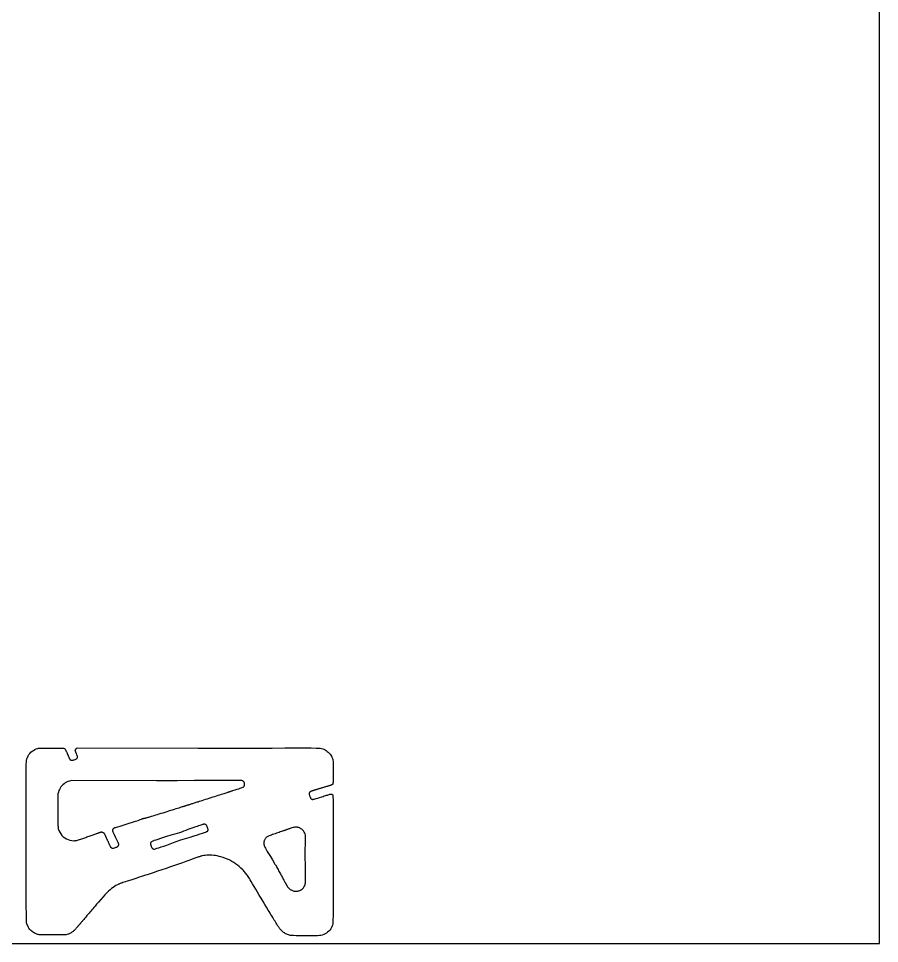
# Model space of a CAD drawing. Header units: metres. Extents: x 0 to 1200, y 0 to 600.
# Drawn here: x 920.8 to 1200, y 0 to 300 of the extents above; entities that cross this region are included whole.
import ezdxf

# ---------------------------------------------------------------- set-up
doc = ezdxf.new("R2010")
doc.units = ezdxf.units.M

msp = doc.modelspace()

# ---------------------------------------------------------------- linework, layer by layer
at = {"layer": 'CUT'}
for points in [[(1008.93, 2.62), (1008.63, 2.7), (1008.34, 2.79), (1008.06, 2.89), (1007.78, 3.01), (1007.52, 3.14), (1007.26, 3.28), (1007.01, 3.44), (1006.76, 3.62), (1006.52, 3.81), (1006.28, 4.01), (1006.05, 4.24), (1005.9, 4.38), (1005.77, 4.52), (1005.65, 4.65), (1005.54, 4.79), (1005.43, 4.94), (1005.31, 5.1), (1005.19, 5.28), (1005.05, 5.48), (1004.9, 5.72), (1004.73, 6), (1004.54, 6.32), (1004.39, 6.56), (1004.21, 6.86), (1004, 7.21), (1003.76, 7.6), (1003.51, 8.02), (1003.24, 8.47), (1002.96, 8.93), (1002.67, 9.41), (1002.37, 9.89), (1002.08, 10.37), (1001.8, 10.84), (1001.27, 11.73), (1000.7, 12.67), (1000.11, 13.65), (999.5, 14.66), (998.9, 15.67), (998.3, 16.66), (997.73, 17.62), (997.19, 18.52), (996.7, 19.35), (996.27, 20.08), (995.9, 20.7), (995.68, 21.06), (995.47, 21.41), (995.27, 21.73), (995.06, 22.03), (994.86, 22.32), (994.65, 22.59), (994.44, 22.86), (994.22, 23.12), (993.99, 23.38), (993.75, 23.64), (993.5, 23.91), (992.95, 24.44), (992.38, 24.95), (991.8, 25.42), (991.2, 25.86), (990.58, 26.26), (989.94, 26.64), (989.29, 26.99), (988.61, 27.31), (987.9, 27.6), (987.18, 27.86), (986.43, 28.09), (985.85, 28.25), (985.27, 28.38), (984.7, 28.49), (984.12, 28.57), (983.55, 28.62), (982.99, 28.65), (982.43, 28.66), (981.89, 28.64), (981.37, 28.59), (980.86, 28.52), (980.38, 28.42), (980.28, 28.4), (980.13, 28.36), (979.95, 28.3), (979.74, 28.23), (979.49, 28.16), (979.22, 28.07), (978.93, 27.97), (978.62, 27.86), (978.3, 27.75), (977.97, 27.64), (977.64, 27.52), (976.93, 27.26), (976.07, 26.95), (975.07, 26.59), (973.95, 26.2), (972.74, 25.77), (971.44, 25.31), (970.08, 24.84), (968.69, 24.37), (967.27, 23.89), (965.86, 23.41), (964.47, 22.95), (963.79, 22.72), (963.16, 22.51), (962.55, 22.31), (961.95, 22.12), (961.33, 21.91), (960.67, 21.7), (959.96, 21.46), (959.16, 21.2), (958.25, 20.91), (957.22, 20.57), (956.05, 20.19), (955.51, 20.01), (955.04, 19.86), (954.65, 19.73), (954.32, 19.62), (954.03, 19.52), (953.79, 19.43), (953.59, 19.35), (953.41, 19.28), (953.24, 19.21), (953.08, 19.13), (952.93, 19.05), (952.42, 18.79), (951.94, 18.5), (951.46, 18.18), (950.98, 17.82), (950.49, 17.42), (949.98, 16.95), (949.43, 16.42), (948.85, 15.8), (948.21, 15.11), (947.5, 14.31), (946.73, 13.42), (946.14, 12.74), (945.65, 12.16), (945.23, 11.67), (944.87, 11.25), (944.55, 10.87), (944.25, 10.52), (943.97, 10.19), (943.68, 9.84), (943.36, 9.47), (943.01, 9.06), (942.6, 8.57), (942.39, 8.32), (942.18, 8.07), (941.97, 7.83), (941.78, 7.6), (941.59, 7.38), (941.42, 7.18), (941.27, 7), (941.14, 6.84), (941.02, 6.71), (940.94, 6.61), (940.88, 6.54), (940.83, 6.48), (940.77, 6.41), (940.7, 6.32), (940.62, 6.23), (940.54, 6.13), (940.45, 6.03), (940.36, 5.92), (940.27, 5.81), (940.18, 5.7), (940.09, 5.59), (940, 5.48), (939.91, 5.38), (939.82, 5.26), (939.72, 5.15), (939.62, 5.03), (939.52, 4.92), (939.43, 4.81), (939.33, 4.7), (939.24, 4.6), (939.16, 4.51), (939.08, 4.43), (939.01, 4.36), (938.86, 4.21), (938.69, 4.06), (938.51, 3.92), (938.31, 3.77), (938.1, 3.63), (937.89, 3.5), (937.68, 3.38), (937.46, 3.26), (937.24, 3.15), (937.03, 3.06), (936.82, 2.98), (936.24, 2.78), (932.08, 2.77), (930.96, 2.77), (930.03, 2.77), (929.27, 2.77), (928.66, 2.78), (928.16, 2.8), (927.77, 2.82), (927.46, 2.86), (927.19, 2.91), (926.97, 2.97), (926.75, 3.04), (926.51, 3.13), (926.2, 3.27), (925.9, 3.43), (925.62, 3.6), (925.35, 3.79), (925.09, 3.99), (924.84, 4.21), (924.62, 4.45), (924.41, 4.69), (924.21, 4.95), (924.04, 5.22), (923.89, 5.5), (923.84, 5.6), (923.79, 5.71), (923.74, 5.82), (923.69, 5.92), (923.65, 6.03), (923.6, 6.14), (923.56, 6.24), (923.53, 6.33), (923.49, 6.42), (923.47, 6.5), (923.44, 6.57), (923.42, 6.72), (923.39, 7.03), (923.37, 7.59), (923.36, 8.49), (923.35, 9.85), (923.34, 11.76), (923.34, 14.3), (923.33, 17.59), (923.33, 21.73), (923.33, 26.8), (923.33, 32.9), (923.32, 38.8), (923.32, 43.74), (923.31, 47.81), (923.31, 51.1), (923.31, 53.69), (923.31, 55.67), (923.32, 57.12), (923.33, 58.13), (923.35, 58.79), (923.37, 59.17), (923.4, 59.37), (923.52, 59.88), (923.7, 60.36), (923.92, 60.82), (924.18, 61.25), (924.49, 61.64), (924.83, 62.01), (925.22, 62.33), (925.63, 62.63), (926.09, 62.88), (926.57, 63.09), (927.09, 63.26), (927.22, 63.3), (927.35, 63.32), (927.5, 63.35), (927.69, 63.36), (927.94, 63.38), (928.26, 63.39), (928.67, 63.39), (929.19, 63.4), (929.83, 63.4), (930.62, 63.4), (931.57, 63.4), (935.53, 63.38), (935.77, 63.19), (935.83, 63.14), (935.88, 63.08), (935.94, 63.02), (935.99, 62.94), (936.05, 62.83), (936.12, 62.69), (936.21, 62.51), (936.31, 62.29), (936.43, 62.01), (936.57, 61.67), (936.74, 61.25), (936.87, 60.94), (936.99, 60.67), (937.09, 60.44), (937.18, 60.25), (937.25, 60.09), (937.32, 59.96), (937.38, 59.85), (937.43, 59.77), (937.49, 59.7), (937.54, 59.65), (937.59, 59.6), (937.68, 59.54), (937.76, 59.49), (937.85, 59.45), (937.95, 59.42), (938.05, 59.41), (938.15, 59.41), (938.27, 59.42), (938.41, 59.44), (938.55, 59.48), (938.72, 59.53), (938.9, 59.59), (939.2, 59.7), (939.44, 59.8), (939.64, 59.91), (939.78, 60.03), (939.88, 60.16), (939.93, 60.31), (939.94, 60.49), (939.9, 60.7), (939.83, 60.95), (939.72, 61.24), (939.58, 61.59), (939.52, 61.71), (939.47, 61.83), (939.43, 61.95), (939.39, 62.06), (939.35, 62.17), (939.31, 62.27), (939.28, 62.36), (939.26, 62.44), (939.24, 62.5), (939.23, 62.56), (939.23, 62.59), (939.23, 62.66), (939.24, 62.74), (939.26, 62.81), (939.28, 62.87), (939.31, 62.94), (939.35, 63), (939.39, 63.06), (939.44, 63.12), (939.5, 63.18), (939.56, 63.23), (939.63, 63.28), (939.86, 63.44), (979.03, 63.35), (986.15, 63.36), (992.51, 63.37), (998.13, 63.39), (1003.03, 63.4), (1007.22, 63.41), (1010.72, 63.41), (1013.56, 63.41), (1015.75, 63.41), (1017.31, 63.4), (1018.26, 63.39), (1018.62, 63.38), (1019.04, 63.28), (1019.44, 63.15), (1019.84, 62.99), (1020.23, 62.79), (1020.59, 62.57), (1020.94, 62.31), (1021.27, 62.04), (1021.57, 61.74), (1021.84, 61.42), (1022.09, 61.08), (1022.29, 60.73), (1022.43, 60.46), (1022.54, 60.21), (1022.63, 59.97), (1022.7, 59.72), (1022.76, 59.42), (1022.8, 59.06), (1022.82, 58.61), (1022.84, 58.06), (1022.85, 57.37), (1022.85, 56.54), (1022.85, 55.53), (1022.84, 54.58), (1022.84, 53.8), (1022.83, 53.17), (1022.82, 52.67), (1022.81, 52.29), (1022.78, 52.01), (1022.75, 51.81), (1022.7, 51.68), (1022.64, 51.59), (1022.57, 51.53), (1022.48, 51.48), (1022.45, 51.46), (1022.39, 51.44), (1022.3, 51.41), (1022.2, 51.37), (1022.07, 51.33), (1021.93, 51.29), (1021.78, 51.24), (1021.61, 51.18), (1021.43, 51.13), (1021.25, 51.07), (1021.06, 51.01), (1020.86, 50.95), (1020.64, 50.89), (1020.4, 50.81), (1020.16, 50.74), (1019.91, 50.66), (1019.66, 50.59), (1019.41, 50.51), (1019.17, 50.44), (1018.93, 50.37), (1018.71, 50.3), (1018.51, 50.24), (1018.32, 50.18), (1018.12, 50.12), (1017.91, 50.05), (1017.7, 49.99), (1017.49, 49.92), (1017.28, 49.86), (1017.08, 49.8), (1016.9, 49.74), (1016.73, 49.69), (1016.57, 49.64), (1016.44, 49.6), (1016.32, 49.57), (1016.2, 49.53), (1016.08, 49.49), (1015.97, 49.45), (1015.86, 49.41), (1015.76, 49.38), (1015.67, 49.34), (1015.6, 49.31), (1015.53, 49.29), (1015.48, 49.26), (1015.44, 49.24), (1015.37, 49.2), (1015.31, 49.14), (1015.25, 49.08), (1015.2, 49), (1015.16, 48.93), (1015.12, 48.85), (1015.09, 48.76), (1015.06, 48.68), (1015.05, 48.59), (1015.05, 48.51), (1015.05, 48.43), (1015.08, 48.3), (1015.12, 48.15), (1015.18, 47.99), (1015.24, 47.82), (1015.31, 47.64), (1015.39, 47.47), (1015.47, 47.31), (1015.54, 47.17), (1015.62, 47.05), (1015.68, 46.96), (1015.74, 46.9), (1015.84, 46.83), (1015.95, 46.78), (1016.07, 46.74), (1016.22, 46.74), (1016.41, 46.76), (1016.65, 46.8), (1016.97, 46.88), (1017.36, 47), (1017.85, 47.15), (1018.45, 47.35), (1019.17, 47.58), (1019.57, 47.71), (1019.95, 47.84), (1020.32, 47.96), (1020.67, 48.07), (1020.98, 48.16), (1021.27, 48.25), (1021.52, 48.33), (1021.73, 48.39), (1021.9, 48.43), (1022.01, 48.46), (1022.07, 48.47), (1022.15, 48.47), (1022.23, 48.45), (1022.31, 48.44), (1022.38, 48.41), (1022.45, 48.38), (1022.52, 48.34), (1022.58, 48.29), (1022.64, 48.24), (1022.68, 48.19), (1022.72, 48.13), (1022.75, 48.07), (1022.77, 47.9), (1022.78, 47.46), (1022.79, 46.72), (1022.8, 45.65), (1022.81, 44.24), (1022.81, 42.47), (1022.81, 40.3), (1022.81, 37.71), (1022.81, 34.69), (1022.81, 31.21), (1022.81, 27.24), (1022.81, 22.36), (1022.81, 18.32), (1022.81, 15.02), (1022.81, 12.39), (1022.8, 10.36), (1022.79, 8.84), (1022.78, 7.75), (1022.77, 7.02), (1022.75, 6.56), (1022.73, 6.3), (1022.7, 6.16), (1022.53, 5.68), (1022.31, 5.21), (1022.05, 4.78), (1021.75, 4.37), (1021.42, 4), (1021.05, 3.66), (1020.65, 3.36), (1020.23, 3.1), (1019.78, 2.88), (1019.31, 2.71), (1018.82, 2.59), (1018.43, 2.56), (1017.74, 2.53), (1016.79, 2.51), (1015.68, 2.5), (1014.46, 2.5), (1013.21, 2.5), (1012, 2.52), (1010.89, 2.53), (1009.97, 2.56), (1009.29, 2.59), (1008.93, 2.62)], [(952.3, 31.14), (952.49, 31.22), (952.66, 31.29), (952.79, 31.36), (952.91, 31.43), (953.01, 31.5), (953.09, 31.57), (953.16, 31.65), (953.21, 31.73), (953.25, 31.81), (953.28, 31.91), (953.3, 32.02), (953.31, 32.08), (953.31, 32.14), (953.3, 32.22), (953.27, 32.34), (953.2, 32.5), (953.11, 32.72), (952.98, 33.01), (952.8, 33.39), (952.58, 33.87), (952.29, 34.47), (951.94, 35.21), (951.85, 35.39), (951.77, 35.58), (951.69, 35.75), (951.62, 35.91), (951.55, 36.07), (951.49, 36.21), (951.45, 36.33), (951.41, 36.44), (951.38, 36.53), (951.36, 36.6), (951.35, 36.64), (951.36, 36.72), (951.37, 36.8), (951.39, 36.88), (951.42, 36.97), (951.46, 37.05), (951.5, 37.13), (951.55, 37.21), (951.6, 37.28), (951.65, 37.34), (951.71, 37.4), (951.77, 37.44), (951.8, 37.46), (951.84, 37.48), (951.88, 37.51), (951.92, 37.53), (951.97, 37.55), (952.02, 37.57), (952.07, 37.59), (952.12, 37.61), (952.18, 37.62), (952.23, 37.64), (952.27, 37.65), (952.54, 37.72), (953.06, 37.88), (953.8, 38.1), (954.7, 38.37), (955.69, 38.68), (956.73, 39), (957.77, 39.32), (958.74, 39.63), (959.59, 39.92), (960.26, 40.17), (960.68, 40.36), (960.79, 40.42), (960.89, 40.48), (960.97, 40.53), (961.04, 40.56), (961.11, 40.58), (961.18, 40.59), (961.26, 40.59), (961.34, 40.59), (961.41, 40.6), (961.47, 40.61), (961.51, 40.61), (961.56, 40.62), (961.65, 40.63), (961.78, 40.66), (961.94, 40.69), (962.12, 40.73), (962.33, 40.79), (962.57, 40.85), (962.82, 40.92), (963.08, 41), (963.36, 41.08), (963.64, 41.17), (963.97, 41.27), (964.36, 41.39), (964.82, 41.53), (965.33, 41.69), (965.88, 41.86), (966.47, 42.04), (967.08, 42.23), (967.71, 42.43), (968.34, 42.62), (968.97, 42.82), (969.59, 43.01), (970.19, 43.2), (970.79, 43.38), (971.36, 43.56), (971.91, 43.73), (972.42, 43.89), (972.89, 44.04), (973.32, 44.17), (973.68, 44.29), (973.99, 44.39), (974.22, 44.46), (974.37, 44.51), (974.49, 44.54), (974.62, 44.59), (974.77, 44.63), (974.92, 44.68), (975.07, 44.73), (975.23, 44.78), (975.39, 44.83), (975.55, 44.88), (975.71, 44.93), (975.85, 44.98), (975.99, 45.02), (976.14, 45.07), (976.32, 45.13), (976.53, 45.2), (976.77, 45.27), (977.03, 45.36), (977.3, 45.44), (977.58, 45.53), (977.87, 45.63), (978.16, 45.72), (978.45, 45.81), (978.73, 45.9), (979.05, 46), (979.43, 46.13), (979.88, 46.27), (980.37, 46.42), (980.9, 46.59), (981.46, 46.77), (982.05, 46.96), (982.65, 47.15), (983.25, 47.34), (983.85, 47.52), (984.43, 47.71), (985, 47.89), (985.56, 48.06), (986.09, 48.23), (986.59, 48.39), (987.06, 48.54), (987.49, 48.67), (987.87, 48.79), (988.19, 48.89), (988.45, 48.98), (988.64, 49.04), (988.76, 49.08), (988.84, 49.1), (988.94, 49.14), (989.06, 49.17), (989.19, 49.22), (989.34, 49.26), (989.49, 49.31), (989.65, 49.36), (989.81, 49.41), (989.98, 49.46), (990.14, 49.52), (990.3, 49.57), (991.09, 49.81), (991.75, 50.02), (992.28, 50.19), (992.72, 50.34), (993.06, 50.46), (993.32, 50.57), (993.52, 50.66), (993.67, 50.75), (993.78, 50.84), (993.87, 50.93), (993.96, 51.03), (993.98, 51.07), (994.01, 51.11), (994.03, 51.16), (994.05, 51.2), (994.06, 51.25), (994.08, 51.31), (994.09, 51.36), (994.09, 51.43), (994.1, 51.5), (994.1, 51.58), (994.1, 51.67), (994.09, 51.81), (994.08, 51.94), (994.05, 52.06), (994.02, 52.18), (993.97, 52.29), (993.92, 52.39), (993.86, 52.48), (993.78, 52.56), (993.7, 52.63), (993.61, 52.7), (993.5, 52.76), (993.41, 52.79), (993.19, 52.82), (992.73, 52.84), (991.9, 52.85), (990.57, 52.86), (988.63, 52.87), (985.95, 52.87), (982.42, 52.86), (977.91, 52.84), (972.31, 52.8), (965.53, 52.75), (938, 52.86), (937.33, 52.67), (936.85, 52.51), (936.4, 52.31), (935.97, 52.07), (935.57, 51.8), (935.2, 51.5), (934.86, 51.16), (934.56, 50.8), (934.29, 50.41), (934.07, 50), (933.88, 49.57), (933.73, 49.12), (933.57, 48.52), (933.58, 43.14), (933.58, 41.86), (933.58, 40.8), (933.58, 39.94), (933.59, 39.24), (933.59, 38.69), (933.6, 38.27), (933.62, 37.94), (933.63, 37.7), (933.66, 37.52), (933.68, 37.37), (933.72, 37.24), (933.91, 36.63), (934.17, 36.07), (934.5, 35.55), (934.88, 35.07), (935.32, 34.64), (935.8, 34.26), (936.32, 33.95), (936.88, 33.69), (937.47, 33.51), (938.07, 33.39), (938.7, 33.35), (938.91, 33.35), (939.09, 33.36), (939.27, 33.37), (939.46, 33.4), (939.67, 33.45), (939.93, 33.52), (940.23, 33.61), (940.6, 33.73), (941.06, 33.89), (941.62, 34.08), (942.29, 34.32), (942.62, 34.43), (942.96, 34.56), (943.32, 34.68), (943.68, 34.81), (944.04, 34.93), (944.39, 35.05), (944.73, 35.17), (945.05, 35.28), (945.34, 35.39), (945.61, 35.48), (945.84, 35.56), (946.05, 35.63), (946.25, 35.7), (946.44, 35.77), (946.62, 35.83), (946.79, 35.9), (946.94, 35.95), (947.07, 36), (947.19, 36.04), (947.27, 36.07), (947.33, 36.1), (947.37, 36.11), (947.42, 36.14), (947.49, 36.16), (947.55, 36.17), (947.62, 36.18), (947.69, 36.18), (947.77, 36.17), (947.85, 36.16), (947.93, 36.14), (948.02, 36.11), (948.1, 36.07), (948.19, 36.03), (948.27, 35.99), (948.34, 35.95), (948.41, 35.9), (948.47, 35.84), (948.52, 35.78), (948.58, 35.71), (948.63, 35.63), (948.68, 35.53), (948.74, 35.41), (948.8, 35.28), (948.87, 35.12), (948.89, 35.06), (948.93, 34.98), (948.97, 34.9), (949.01, 34.8), (949.06, 34.7), (949.11, 34.58), (949.16, 34.47), (949.22, 34.34), (949.27, 34.22), (949.33, 34.1), (949.39, 33.98), (949.45, 33.85), (949.51, 33.71), (949.59, 33.55), (949.66, 33.38), (949.74, 33.21), (949.83, 33.03), (949.91, 32.85), (949.99, 32.68), (950.07, 32.5), (950.15, 32.34), (950.22, 32.18), (950.39, 31.82), (950.54, 31.52), (950.68, 31.28), (950.82, 31.1), (950.96, 30.98), (951.12, 30.9), (951.29, 30.87), (951.49, 30.88), (951.72, 30.93), (951.99, 31.02), (952.3, 31.14)], [(973.47, 33.62), (974.99, 34.1), (976.47, 34.51), (977.76, 34.91), (978.86, 35.26), (979.77, 35.56), (980.51, 35.8), (981.08, 36), (981.52, 36.16), (981.82, 36.28), (982, 36.36), (982.08, 36.4), (982.15, 36.48), (982.2, 36.56), (982.25, 36.64), (982.27, 36.72), (982.29, 36.82), (982.29, 36.92), (982.28, 37.02), (982.25, 37.14), (982.22, 37.28), (982.17, 37.43), (982.1, 37.59), (982.03, 37.78), (981.96, 37.94), (981.9, 38.07), (981.84, 38.19), (981.78, 38.29), (981.72, 38.37), (981.66, 38.44), (981.59, 38.5), (981.52, 38.55), (981.44, 38.59), (981.35, 38.63), (981.28, 38.66), (981.22, 38.69), (981.17, 38.7), (981.12, 38.72), (981.07, 38.72), (981.02, 38.72), (980.96, 38.71), (980.89, 38.69), (980.81, 38.67), (980.71, 38.64), (980.6, 38.6), (980.48, 38.56), (980.27, 38.49), (979.98, 38.4), (979.62, 38.28), (979.2, 38.13), (978.72, 37.97), (978.18, 37.79), (977.61, 37.59), (977, 37.38), (976.37, 37.16), (975.72, 36.93), (975.05, 36.68), (974.35, 36.4), (973.66, 36.1), (973.02, 35.88), (972.28, 35.71), (971.48, 35.49), (970.68, 35.26), (969.9, 35.02), (969.16, 34.79), (968.48, 34.58), (967.86, 34.38), (966.84, 34.05), (966.01, 33.78), (965.34, 33.56), (964.82, 33.38), (964.42, 33.23), (964.13, 33.11), (963.92, 33), (963.79, 32.9), (963.7, 32.81), (963.64, 32.71), (963.6, 32.59), (963.58, 32.54), (963.57, 32.49), (963.56, 32.43), (963.56, 32.38), (963.57, 32.32), (963.58, 32.25), (963.6, 32.17), (963.63, 32.07), (963.67, 31.96), (963.72, 31.83), (963.78, 31.68), (963.86, 31.47), (963.94, 31.29), (964.01, 31.14), (964.09, 31.01), (964.18, 30.9), (964.27, 30.81), (964.36, 30.74), (964.47, 30.68), (964.58, 30.64), (964.71, 30.61), (964.85, 30.6), (964.96, 30.63), (965.25, 30.72), (965.71, 30.87), (966.31, 31.07), (967.06, 31.31), (967.93, 31.61), (968.9, 31.94), (969.97, 32.31), (971.12, 32.71), (972.3, 33.16), (973.47, 33.62)], [(1011.69, 17.1), (1011.99, 17.21), (1012.27, 17.34), (1012.53, 17.5), (1012.76, 17.67), (1012.98, 17.86), (1013.17, 18.08), (1013.34, 18.31), (1013.49, 18.57), (1013.61, 18.84), (1013.72, 19.14), (1013.8, 19.45), (1013.83, 19.59), (1013.85, 19.76), (1013.86, 20), (1013.87, 20.34), (1013.88, 20.8), (1013.88, 21.41), (1013.87, 22.19), (1013.86, 23.17), (1013.84, 24.37), (1013.82, 25.81), (1013.8, 27.52), (1013.87, 35.1), (1013.72, 35.55), (1013.61, 35.82), (1013.49, 36.07), (1013.35, 36.31), (1013.19, 36.53), (1013.02, 36.73), (1012.83, 36.92), (1012.63, 37.08), (1012.41, 37.23), (1012.17, 37.36), (1011.92, 37.48), (1011.66, 37.57), (1011.43, 37.63), (1011.22, 37.68), (1011.01, 37.71), (1010.8, 37.72), (1010.59, 37.72), (1010.36, 37.69), (1010.1, 37.64), (1009.82, 37.57), (1009.49, 37.48), (1009.12, 37.37), (1008.69, 37.22), (1008.48, 37.15), (1008.27, 37.08), (1008.06, 37.01), (1007.86, 36.94), (1007.66, 36.88), (1007.48, 36.81), (1007.31, 36.75), (1007.16, 36.7), (1007.03, 36.66), (1006.92, 36.62), (1006.84, 36.59), (1006.64, 36.52), (1006.38, 36.42), (1006.06, 36.31), (1005.69, 36.18), (1005.3, 36.03), (1004.88, 35.89), (1004.44, 35.74), (1004.01, 35.59), (1003.59, 35.44), (1003.19, 35.31), (1002.82, 35.18), (1002.46, 35.06), (1002.14, 34.94), (1001.87, 34.82), (1001.63, 34.71), (1001.42, 34.6), (1001.25, 34.48), (1001.1, 34.35), (1000.96, 34.22), (1000.85, 34.07), (1000.74, 33.9), (1000.65, 33.72), (1000.58, 33.56), (1000.52, 33.41), (1000.47, 33.25), (1000.43, 33.09), (1000.4, 32.94), (1000.38, 32.77), (1000.38, 32.61), (1000.38, 32.45), (1000.39, 32.28), (1000.41, 32.12), (1000.44, 31.95), (1000.48, 31.81), (1000.52, 31.66), (1000.6, 31.47), (1000.72, 31.23), (1000.89, 30.9), (1001.14, 30.46), (1001.48, 29.88), (1001.92, 29.14), (1002.48, 28.22), (1003.16, 27.1), (1003.96, 25.76), (1004.1, 25.52), (1004.26, 25.25), (1004.43, 24.95), (1004.61, 24.63), (1004.79, 24.3), (1004.98, 23.96), (1005.17, 23.61), (1005.36, 23.27), (1005.54, 22.93), (1005.72, 22.61), (1005.88, 22.31), (1006.04, 22.01), (1006.21, 21.72), (1006.37, 21.42), (1006.53, 21.13), (1006.68, 20.86), (1006.83, 20.59), (1006.97, 20.35), (1007.09, 20.13), (1007.2, 19.93), (1007.29, 19.77), (1007.36, 19.65), (1007.42, 19.54), (1007.48, 19.43), (1007.54, 19.33), (1007.6, 19.22), (1007.65, 19.12), (1007.71, 19.02), (1007.76, 18.93), (1007.8, 18.85), (1007.84, 18.78), (1007.87, 18.72), (1007.9, 18.67), (1007.96, 18.55), (1008.05, 18.43), (1008.16, 18.29), (1008.28, 18.15), (1008.41, 18.02), (1008.54, 17.88), (1008.68, 17.75), (1008.81, 17.63), (1008.95, 17.53), (1009.07, 17.44), (1009.18, 17.37), (1009.43, 17.25), (1009.67, 17.15), (1009.9, 17.07), (1010.13, 17.01), (1010.36, 16.96), (1010.58, 16.94), (1010.8, 16.93), (1011.02, 16.95), (1011.24, 16.98), (1011.46, 17.03), (1011.69, 17.1)]]:
    msp.add_lwpolyline(points, close=True, dxfattribs=at)
at = {"layer": 'SHEET_BORDER', "color": 3}
msp.add_lwpolyline([(0, 0), (1200, 0), (1200, 600), (0, 600), (0, 0)], dxfattribs=at)

doc.saveas('drawing.dxf')
